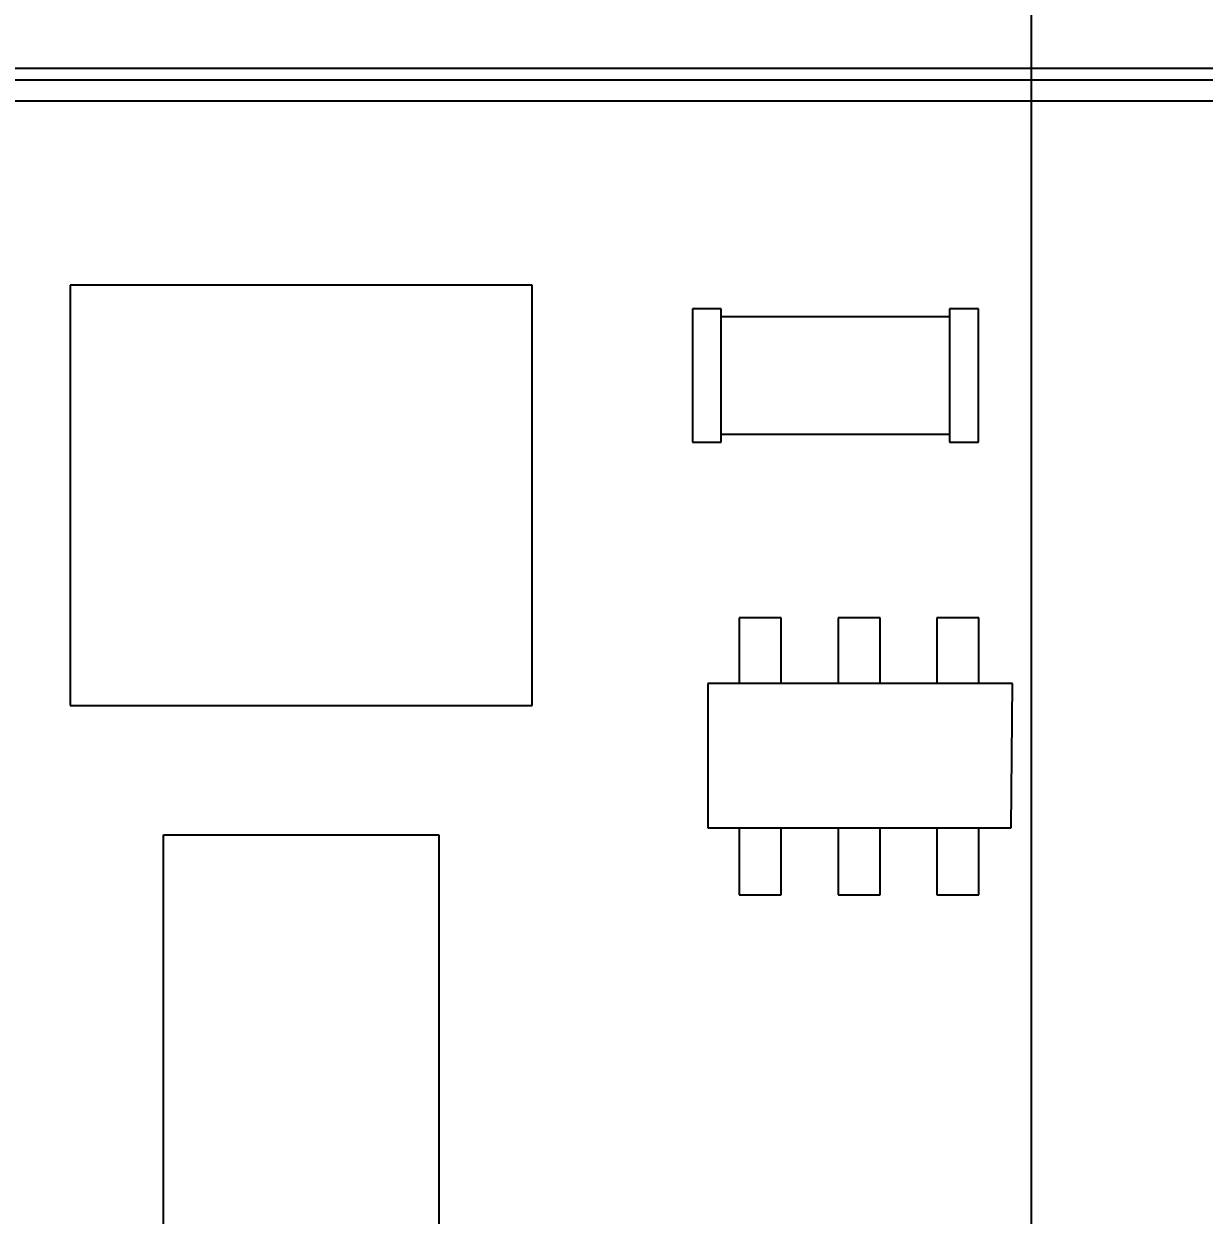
# Model space of a CAD drawing. Header units: inches. Extents: x -36 to 490, y -51 to 98.
# Drawn here: x 397.21 to 408.44, y 50.62 to 61.96 of the extents above; entities that cross this region are included whole.
import ezdxf

# ---------------------------------------------------------------- set-up
doc = ezdxf.new("R2010")
doc.units = ezdxf.units.IN
doc.header["$LTSCALE"] = 1.21
doc.header["$MEASUREMENT"] = 0
doc.header["$PDMODE"] = 3
doc.header["$PDSIZE"] = 0.3125
doc.layers.get('0').update_dxf_attribs({"linetype": 'CONTINUOUS'})
doc.layers.get('Defpoints').update_dxf_attribs({"linetype": 'CONTINUOUS'})
doc.layers.add('DIM', color=3, linetype='CONTINUOUS')
doc.styles.get("Standard").update_dxf_attribs({"font": 'txt', "width": 0.8})
doc.dimstyles.get("Standard").update_dxf_attribs({"dimtxt": 0.15625, "dimasz": 0.1875, "dimexe": 0.125, "dimexo": 0.0625, "dimgap": 0.09, "dimtad": 0, "dimtih": 1, "dimtoh": 1, "dimzin": 4, "dimdsep": 46, "dimtxsty": 'Standard', "dimblk": '_FILLED', "dimblk1": '_FILLED', "dimblk2": '_FILLED', "dimcen": 0.09, "dimazin": 1, "dimtp": 0.01, "dimtm": 0.01, "dimtfac": 1, "dimtofl": 0, "dimtmove": 0, "dimatfit": 3, "dimldrblk": '_FILLED', "dimfxl": 1, "dimtolj": 1, "dimtzin": 4, "dimarcsym": 0})

# ---------------------------------------------------------------- blocks, each defined once
blk = doc.blocks.new('_FILLED')
at = {"color": 0, "linetype": 'ByBlock'}
blk.add_solid([(0, 0), (-1, 0.1667), (-1, -0.1667)], dxfattribs=at)
blk = doc.blocks.new('*D65')
at = {"layer": 'Defpoints', "color": 0}
for p in [(445.9, 83.388), (319.7, 47.851), (445.9, 47.789)]:
    blk.add_point(p, dxfattribs=at)
at = {"layer": 'DIM', "color": 0, "lineweight": -2}
for p, q in [((319.7, 47.914), (319.7, 83.513)), ((445.9, 47.851), (445.9, 83.513)), ((322.24, 83.388), (378.21, 83.388)), ((443.36, 83.388), (387.39, 83.388))]:
    blk.add_line(p, q, dxfattribs=at)
at = {"layer": 'DIM', "color": 0, "lineweight": -2, "xscale": 2.54, "yscale": 2.54, "zscale": 2.54, "rotation": 180}
blk.add_blockref('_FILLED', (319.7, 83.388), dxfattribs=at)
at = {"layer": 'DIM', "color": 0, "lineweight": -2, "xscale": 2.54, "yscale": 2.54, "zscale": 2.54}
blk.add_blockref('_FILLED', (445.9, 83.388), dxfattribs=at)
at = {"layer": 'DIM', "color": 0, "insert": (382.8, 83.388), "char_height": 2.5, "attachment_point": 5, "line_spacing_factor": 2.5}
blk.add_mtext('\\A1;126.20', dxfattribs=at)
blk = doc.blocks.new('*D68')
at = {"layer": 'Defpoints', "color": 0}
for p in [(406.8, 77.939), (348.8, 41.989), (406.8, 41.989)]:
    blk.add_point(p, dxfattribs=at)
at = {"layer": 'DIM', "color": 0, "lineweight": -2}
for p, q in [((348.8, 42.051), (348.8, 78.064)), ((406.8, 42.051), (406.8, 78.064)), ((351.34, 77.939), (374.044, 77.939)), ((404.26, 77.939), (381.557, 77.939))]:
    blk.add_line(p, q, dxfattribs=at)
at = {"layer": 'DIM', "color": 0, "lineweight": -2, "xscale": 2.54, "yscale": 2.54, "zscale": 2.54, "rotation": 180}
blk.add_blockref('_FILLED', (348.8, 77.939), dxfattribs=at)
at = {"layer": 'DIM', "color": 0, "lineweight": -2, "xscale": 2.54, "yscale": 2.54, "zscale": 2.54}
blk.add_blockref('_FILLED', (406.8, 77.939), dxfattribs=at)
at = {"layer": 'DIM', "color": 0, "insert": (377.8, 77.939), "char_height": 2.5, "attachment_point": 5, "line_spacing_factor": 2.5}
blk.add_mtext('\\A1;58.00', dxfattribs=at)

msp = doc.modelspace()

# ---------------------------------------------------------------- linework, layer by layer
at = {"color": 7, "linetype": 'Continuous'}
for p, q in [((392.718, 61.539), (463.93, 61.539)), ((464.64, 61.425), (392.721, 61.425)), ((417.064, 61.224), (395.238, 61.224)), ((397.65, 59.473), (397.65, 55.471)), ((402.05, 59.473), (397.65, 59.473)), ((402.05, 55.471), (402.05, 59.473)), ((403.574, 59.248), (403.574, 57.978)), ((403.849, 59.248), (403.574, 59.248)), ((403.849, 57.978), (403.849, 59.248)), ((406.022, 59.248), (406.022, 57.978)), ((406.297, 59.248), (406.022, 59.248)), ((406.297, 57.978), (406.297, 59.248)), ((406.022, 59.172), (403.849, 59.172)), ((403.574, 57.978), (403.849, 57.978)), ((403.849, 58.054), (406.022, 58.054)), ((406.022, 57.978), (406.297, 57.978)), ((404.02, 56.304), (404.02, 55.679)), ((404.42, 56.304), (404.02, 56.304)), ((404.42, 55.679), (404.42, 56.304)), ((404.96, 56.304), (404.96, 55.679)), ((405.36, 56.304), (404.96, 56.304)), ((405.36, 55.679), (405.36, 56.304)), ((405.9, 56.304), (405.9, 55.679)), ((406.3, 56.304), (405.9, 56.304)), ((406.3, 55.679), (406.3, 56.304)), ((403.72, 55.679), (403.72, 54.305)), ((406.621, 55.679), (403.72, 55.679)), ((406.608, 54.305), (406.621, 55.679)), ((397.65, 55.471), (402.05, 55.471)), ((398.541, 48.439), (398.541, 54.239)), ((398.541, 54.239), (401.161, 54.239)), ((401.161, 54.239), (401.161, 48.439)), ((403.72, 54.305), (406.608, 54.305)), ((404.02, 54.305), (404.02, 53.67)), ((404.42, 53.67), (404.42, 54.305)), ((404.96, 54.305), (404.96, 53.67)), ((405.36, 53.67), (405.36, 54.305)), ((405.9, 54.305), (405.9, 53.67)), ((406.3, 53.67), (406.3, 54.305)), ((404.02, 53.67), (404.42, 53.67)), ((404.96, 53.67), (405.36, 53.67)), ((405.9, 53.67), (406.3, 53.67))]:
    msp.add_line(p, q, dxfattribs=at)

# ---------------------------------------------------------------- dimensions: what is measured, and where the dimension line sits
at = {"layer": 'DIM'}
for base, p1, p2, picture, middle in [((445.9, 83.388), (319.7, 47.851), (445.9, 47.789), '*D65', (382.8, 83.388)), ((406.8, 77.939), (348.8, 41.989), (406.8, 41.989), '*D68', (377.8, 77.939))]:
    dim = msp.add_linear_dim(base=base, p1=p1, p2=p2, dimstyle='Standard', override={"dimtxt": 2.5, "dimasz": 2.54, "dimtih": 0, "dimtoh": 0, "dimzin": 0, "dimcen": 0.198, "dimadec": 0, "dimazin": 0, "dimtp": 0, "dimtm": 0, "dimtdec": 4, "dimtzin": 0}, dxfattribs=at)
    dim.commit()
    dim.dimension.update_dxf_attribs({"geometry": picture, "text_midpoint": middle})

doc.saveas('drawing.dxf')
